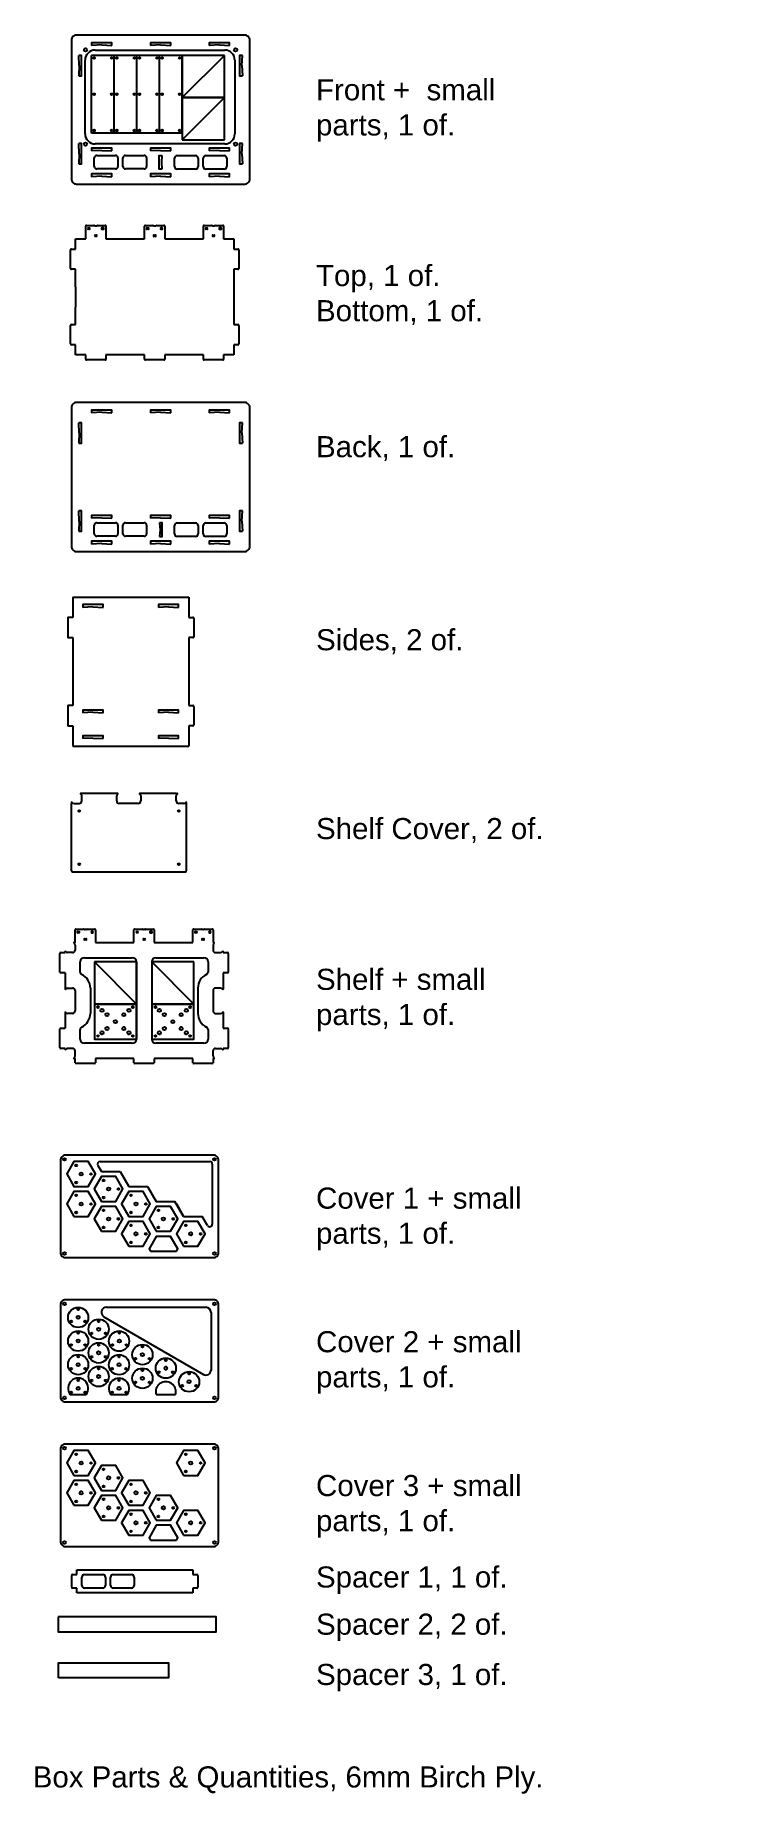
# Model space of a CAD drawing. Extents: x -1132 to 3702, y 2735 to 6904.
# Drawn here: x -1132 to 544, y 2735 to 6904 of the extents above; entities outside this region: 1.
import ezdxf

# ---------------------------------------------------------------- set-up
doc = ezdxf.new("R2010")
doc.units = 0
for name, color, linetype in [('BoxBack', 7, 'CONTINUOUS'), ('BoxBottom', 7, 'CONTINUOUS'), ('BoxFront', 7, 'CONTINUOUS'), ('BoxFrontCover', 7, 'CONTINUOUS'), ('BoxRight', 7, 'CONTINUOUS'), ('BoxShelf', 7, 'CONTINUOUS'), ('BoxShelfPlateL&R', 7, 'CONTINUOUS'), ('BoxSpacer', 7, 'CONTINUOUS'), ('BoxTop', 7, 'CONTINUOUS'), ('TEXT', 7, 'CONTINUOUS'), ('TITLE', 7, 'CONTINUOUS')]:
    doc.layers.add(name, color=color, linetype=linetype)
doc.styles.get("Standard").update_dxf_attribs({"font": 'ARIAL.TTF'})

msp = doc.modelspace()

# ---------------------------------------------------------------- linework, layer by layer
at = {"layer": 'BoxBack', "transparency": 33554687}
for p, q in [((-974, 6010.2), (-998, 6008.9)), ((-974, 6010.2), (-950, 6008.9)), ((-834.5, 6010.2), (-858.5, 6008.9)), ((-834.5, 6010.2), (-810.5, 6008.9)), ((-695, 6010.2), (-719, 6008.9)), ((-695, 6010.2), (-671, 6008.9)), ((-1027.2, 5961.2), (-1028.5, 5985.2)), ((-641.8, 5961.2), (-640.5, 5985.2)), ((-1027.2, 5961.2), (-1028.5, 5937.2)), ((-641.8, 5961.2), (-640.5, 5937.2)), ((-1027.2, 5752.2), (-1028.5, 5776.2)), ((-974, 5760.2), (-998, 5758.9)), ((-974, 5760.2), (-950, 5758.9)), ((-834.5, 5760.2), (-858.5, 5758.9)), ((-834.5, 5760.2), (-810.5, 5758.9)), ((-695, 5760.2), (-719, 5758.9)), ((-695, 5760.2), (-671, 5758.9)), ((-641.8, 5752.2), (-640.5, 5776.2)), ((-1027.2, 5752.2), (-1028.5, 5728.2)), ((-837.1, 5747.7), (-835.8, 5731.7)), ((-835.8, 5731.7), (-837.1, 5715.7)), ((-641.8, 5752.2), (-640.5, 5728.2)), ((-974, 5699), (-998, 5697.7)), ((-974, 5699), (-950, 5697.7)), ((-834.5, 5699), (-858.5, 5697.7)), ((-834.5, 5699), (-810.5, 5697.7)), ((-695, 5699), (-719, 5697.7)), ((-695, 5699), (-671, 5697.7))]:
    msp.add_line(p, q, dxfattribs=at)
at = {"layer": 'BoxBack'}
for p, q in [((-991.6, 5722.1), (-991.6, 5742.1)), ((-985.6, 5748.1), (-941.6, 5748.1)), ((-941.6, 5716.1), (-985.6, 5716.1)), ((-935.6, 5742.1), (-935.6, 5722.1)), ((-923.6, 5722.1), (-923.6, 5742.1)), ((-917.6, 5748.1), (-873.6, 5748.1)), ((-873.6, 5716.1), (-917.6, 5716.1)), ((-867.6, 5742.1), (-867.6, 5722.1)), ((-801.4, 5721.7), (-801.4, 5741.7)), ((-795.4, 5747.7), (-751.4, 5747.7)), ((-751.4, 5715.7), (-795.4, 5715.7)), ((-745.4, 5741.7), (-745.4, 5721.7)), ((-733.4, 5721.7), (-733.4, 5741.7)), ((-727.4, 5747.7), (-683.4, 5747.7)), ((-683.4, 5715.7), (-727.4, 5715.7)), ((-677.4, 5741.7), (-677.4, 5721.7))]:
    msp.add_line(p, q, dxfattribs=at)
msp.add_lwpolyline([(-1046, 6021.2), (-1046, 5692.2, 0.414214), (-1034, 5680.2), (-635, 5680.2, 0.414214), (-623, 5692.2), (-623, 6021.2, 0.414214), (-635, 6033.2), (-1034, 6033.2, 0.414214)], format="xyb", close=True, dxfattribs=at)
at = {"layer": 'BoxBack', "transparency": 33554687}
for points in [[(-950, 6008.9), (-950, 6015.4), (-998, 6015.4), (-998, 6008.9)], [(-810.5, 6008.9), (-810.5, 6015.4), (-858.5, 6015.4), (-858.5, 6008.9)], [(-671, 6008.9), (-671, 6015.4), (-719, 6015.4), (-719, 6008.9)], [(-1028.5, 5937.2), (-1022, 5937.2), (-1022, 5985.2), (-1028.5, 5985.2)], [(-640.5, 5985.3), (-647, 5985.2), (-647, 5937.2), (-640.5, 5937.2)], [(-1028.5, 5728.2), (-1022, 5728.2), (-1022, 5776.2), (-1028.5, 5776.2)], [(-950, 5758.9), (-950, 5765.4), (-998, 5765.4), (-998, 5758.9)], [(-810.5, 5758.9), (-810.5, 5765.4), (-858.5, 5765.4), (-858.5, 5758.9)], [(-671, 5758.9), (-671, 5765.4), (-719, 5765.4), (-719, 5758.9)], [(-640.5, 5776.2), (-647, 5776.2), (-647, 5728.2), (-640.5, 5728.2)], [(-837.1, 5715.7), (-830.6, 5715.7), (-830.6, 5747.7), (-837.1, 5747.7)], [(-950, 5697.7), (-950, 5704.2), (-998, 5704.2), (-998, 5697.7)], [(-810.5, 5697.7), (-810.5, 5704.2), (-858.5, 5704.2), (-858.5, 5697.7)], [(-671, 5697.7), (-671, 5704.2), (-719, 5704.2), (-719, 5697.7)]]:
    msp.add_lwpolyline(points, dxfattribs=at)
msp.add_circle((543.6, 3018.9), 0, dxfattribs=at)
at = {"layer": 'BoxBack'}
for centre, start, end in [((-985.6, 5742.1), 90, 180), ((-985.6, 5722.1), 180, 270), ((-941.6, 5742.1), 0, 90), ((-941.6, 5722.1), 270, 0), ((-917.6, 5742.1), 90, 180), ((-917.6, 5722.1), 180, 270), ((-873.6, 5742.1), 0, 90), ((-873.6, 5722.1), 270, 0), ((-795.4, 5741.7), 90, 180), ((-795.4, 5721.7), 180, 270), ((-751.4, 5741.7), 0, 90), ((-751.4, 5721.7), 270, 0), ((-727.4, 5741.7), 90, 180), ((-727.4, 5721.7), 180, 270), ((-683.4, 5741.7), 0, 90), ((-683.4, 5721.7), 270, 0)]:
    msp.add_arc(centre, 6, start, end, dxfattribs=at)
at = {"layer": 'BoxBottom'}
for p, q in [((-1036, 6421.1), (-1012, 6421.1)), ((-1036, 6397.1), (-1036, 6421.1)), ((-1012, 6421.1), (-1012, 6451.1)), ((-1010, 6453.1), (-992.4, 6453.1)), ((-1007.4, 6445.6), (-1007.4, 6445.6)), ((-1005.9, 6447.1), (-1002.9, 6447.1)), ((-1002.9, 6444.1), (-1005.9, 6444.1)), ((-1001.4, 6445.6), (-1001.4, 6445.6)), ((-991, 6428.6), (-991, 6428.6)), ((-986.5, 6451.6), (-989.5, 6451.6)), ((-989.5, 6430.1), (-986.5, 6430.1)), ((-986.5, 6427.1), (-989.5, 6427.1)), ((-985, 6428.6), (-985, 6428.6)), ((-983.7, 6453.1), (-966, 6453.1)), ((-974.7, 6445.6), (-974.7, 6445.6)), ((-970.2, 6447.1), (-973.2, 6447.1)), ((-973.2, 6444.1), (-970.2, 6444.1)), ((-968.7, 6445.6), (-968.7, 6445.6)), ((-964, 6451.1), (-964, 6421.1)), ((-964, 6421.1), (-872.5, 6421.1)), ((-872.5, 6421.1), (-872.5, 6451.1)), ((-870.5, 6453.1), (-852.9, 6453.1)), ((-867.9, 6445.6), (-867.9, 6445.6)), ((-866.4, 6447.1), (-863.4, 6447.1)), ((-863.4, 6444.1), (-866.4, 6444.1)), ((-861.9, 6445.6), (-861.9, 6445.6)), ((-851.5, 6428.6), (-851.5, 6428.6)), ((-847, 6451.6), (-850, 6451.6)), ((-850, 6430.1), (-847, 6430.1)), ((-847, 6427.1), (-850, 6427.1)), ((-845.5, 6428.6), (-845.5, 6428.6)), ((-844.2, 6453.1), (-826.5, 6453.1)), ((-835.2, 6445.6), (-835.2, 6445.6)), ((-830.7, 6447.1), (-833.7, 6447.1)), ((-833.7, 6444.1), (-830.7, 6444.1)), ((-829.2, 6445.6), (-829.2, 6445.6)), ((-824.5, 6451.1), (-824.5, 6421.1)), ((-824.5, 6421.1), (-733, 6421.1)), ((-733, 6421.1), (-733, 6451.1)), ((-731, 6453.1), (-713.4, 6453.1)), ((-728.4, 6445.6), (-728.4, 6445.6)), ((-726.9, 6447.1), (-723.9, 6447.1)), ((-723.9, 6444.1), (-726.9, 6444.1)), ((-722.4, 6445.6), (-722.4, 6445.6)), ((-712, 6428.6), (-712, 6428.6)), ((-707.5, 6451.6), (-710.5, 6451.6)), ((-710.5, 6430.1), (-707.5, 6430.1)), ((-707.5, 6427.1), (-710.5, 6427.1)), ((-706, 6428.6), (-706, 6428.6)), ((-704.7, 6453.1), (-687, 6453.1)), ((-695.7, 6445.6), (-695.7, 6445.6)), ((-691.2, 6447.1), (-694.2, 6447.1)), ((-694.2, 6444.1), (-691.2, 6444.1)), ((-689.7, 6445.6), (-689.7, 6445.6)), ((-685, 6451.1), (-685, 6421.1)), ((-685, 6421.1), (-661, 6421.1)), ((-661, 6421.1), (-661, 6397.1)), ((-1048, 6351.1), (-1048, 6395.1)), ((-1046, 6397.1), (-1036, 6397.1)), ((-661, 6397.1), (-651, 6397.1)), ((-649, 6395.1), (-649, 6351.1)), ((-1036, 6349.1), (-1046, 6349.1)), ((-1036, 6307.6), (-1036, 6349.1)), ((-651, 6349.1), (-661, 6349.1)), ((-661, 6349.1), (-661, 6307.6)), ((-1036, 6307.6), (-1036, 6259.6)), ((-661, 6307.6), (-661, 6259.6)), ((-1036, 6218.1), (-1036, 6259.6)), ((-661, 6259.6), (-661, 6218.1)), ((-1048, 6172.1), (-1048, 6216.1)), ((-1046, 6218.1), (-1036, 6218.1)), ((-661, 6218.1), (-651, 6218.1)), ((-649, 6216.1), (-649, 6172.1)), ((-1036, 6170.1), (-1046, 6170.1)), ((-1036, 6146.1), (-1036, 6170.1)), ((-1012, 6146.1), (-1036, 6146.1)), ((-1012, 6136.1), (-1012, 6146.1)), ((-966, 6134.1), (-1010, 6134.1)), ((-872.5, 6146.1), (-964, 6146.1)), ((-964, 6146.1), (-964, 6136.1)), ((-872.5, 6136.1), (-872.5, 6146.1)), ((-826.5, 6134.1), (-870.5, 6134.1)), ((-733, 6146.1), (-824.5, 6146.1)), ((-824.5, 6146.1), (-824.5, 6136.1)), ((-733, 6136.1), (-733, 6146.1)), ((-687, 6134.1), (-731, 6134.1)), ((-661, 6146.1), (-685, 6146.1)), ((-685, 6146.1), (-685, 6136.1)), ((-651, 6170.1), (-661, 6170.1)), ((-661, 6170.1), (-661, 6146.1))]:
    msp.add_line(p, q, dxfattribs=at)
for centre, radius, start, end in [((-1010, 6451.1), 2, 90, 180), ((-1005.9, 6445.6), 1.5, 90, 180), ((-1005.9, 6445.6), 1.5, 180, 270), ((-1002.9, 6445.6), 1.5, 0, 90), ((-1002.9, 6445.6), 1.5, 270, 0), ((-992.4, 6451.1), 2, 34.8499, 90), ((-989.5, 6428.6), 1.5, 90, 180), ((-989.5, 6428.6), 1.5, 180, 270), ((-989.5, 6453.1), 1.5, 214.8499, 270), ((-986.5, 6453.1), 1.5, 270, 325.1501), ((-986.5, 6428.6), 1.5, 0, 90), ((-986.5, 6428.6), 1.5, 270, 0), ((-983.7, 6451.1), 2, 90, 145.1501), ((-973.2, 6445.6), 1.5, 90, 180), ((-973.2, 6445.6), 1.5, 180, 270), ((-970.2, 6445.6), 1.5, 0, 90), ((-970.2, 6445.6), 1.5, 270, 0), ((-966, 6451.1), 2, 0, 90), ((-870.5, 6451.1), 2, 90, 180), ((-866.4, 6445.6), 1.5, 90, 180), ((-866.4, 6445.6), 1.5, 180, 270), ((-863.4, 6445.6), 1.5, 0, 90), ((-863.4, 6445.6), 1.5, 270, 0), ((-852.9, 6451.1), 2, 34.8499, 90), ((-850, 6428.6), 1.5, 90, 180), ((-850, 6428.6), 1.5, 180, 270), ((-850, 6453.1), 1.5, 214.8499, 270), ((-847, 6453.1), 1.5, 270, 325.1501), ((-847, 6428.6), 1.5, 0, 90), ((-847, 6428.6), 1.5, 270, 0), ((-844.2, 6451.1), 2, 90, 145.1501), ((-833.7, 6445.6), 1.5, 90, 180), ((-833.7, 6445.6), 1.5, 180, 270), ((-830.7, 6445.6), 1.5, 0, 90), ((-830.7, 6445.6), 1.5, 270, 0), ((-826.5, 6451.1), 2, 0, 90), ((-731, 6451.1), 2, 90, 180), ((-726.9, 6445.6), 1.5, 90, 180), ((-726.9, 6445.6), 1.5, 180, 270), ((-723.9, 6445.6), 1.5, 0, 90), ((-723.9, 6445.6), 1.5, 270, 0), ((-713.4, 6451.1), 2, 34.8499, 90), ((-710.5, 6428.6), 1.5, 90, 180), ((-710.5, 6428.6), 1.5, 180, 270), ((-710.5, 6453.1), 1.5, 214.8499, 270), ((-707.5, 6453.1), 1.5, 270, 325.1501), ((-707.5, 6428.6), 1.5, 0, 90), ((-707.5, 6428.6), 1.5, 270, 0), ((-704.7, 6451.1), 2, 90, 145.1501), ((-694.2, 6445.6), 1.5, 90, 180), ((-694.2, 6445.6), 1.5, 180, 270), ((-691.2, 6445.6), 1.5, 0, 90), ((-691.2, 6445.6), 1.5, 270, 0), ((-687, 6451.1), 2, 0, 90), ((-1046, 6395.1), 2, 90, 180), ((-651, 6395.1), 2, 0, 90), ((-1046, 6351.1), 2, 180, 270), ((-651, 6351.1), 2, 270, 0), ((-1046, 6216.1), 2, 90, 180), ((-651, 6216.1), 2, 0, 90), ((-1046, 6172.1), 2, 180, 270), ((-651, 6172.1), 2, 270, 0), ((-1010, 6136.1), 2, 180, 270), ((-966, 6136.1), 2, 270, 0), ((-870.5, 6136.1), 2, 180, 270), ((-826.5, 6136.1), 2, 270, 0), ((-731, 6136.1), 2, 180, 270), ((-687, 6136.1), 2, 270, 0)]:
    msp.add_arc(centre, radius, start, end, dxfattribs=at)
at = {"layer": 'BoxFront', "transparency": 33554687}
for p, q in [((-974, 6881.1), (-998, 6879.8)), ((-974, 6881.1), (-950, 6879.8)), ((-834.5, 6881.1), (-858.5, 6879.8)), ((-834.5, 6881.1), (-810.5, 6879.8)), ((-695, 6881.1), (-719, 6879.8)), ((-695, 6881.1), (-671, 6879.8)), ((-1027.2, 6832.1), (-1028.5, 6856.1)), ((-1013.4, 6670.3), (-1013.4, 6844.8)), ((-998, 6672.2), (-998, 6856.1)), ((-944.3, 6856.1), (-998, 6856.1)), ((-989.4, 6868.8), (-682.4, 6868.8)), ((-944.3, 6672.2), (-944.3, 6856.1)), ((-944.3, 6672.2), (-944.3, 6856.1)), ((-890.6, 6856.1), (-944.3, 6856.1)), ((-890.6, 6672.2), (-890.6, 6856.1)), ((-890.6, 6672.2), (-890.6, 6856.1)), ((-836.9, 6856.1), (-890.6, 6856.1)), ((-836.9, 6672.2), (-836.9, 6856.1)), ((-836.9, 6672.2), (-836.9, 6856.1)), ((-783.2, 6856.1), (-836.9, 6856.1)), ((-683.2, 6856.1), (-783.2, 6756.1)), ((-683.2, 6856.1), (-783.2, 6856.1)), ((-783.2, 6856.1), (-783.2, 6756.1)), ((-783.2, 6672.2), (-783.2, 6856.1)), ((-783.2, 6756.1), (-683.2, 6856.1)), ((-683.2, 6756.1), (-683.2, 6856.1)), ((-658.4, 6844.8), (-658.4, 6670.3)), ((-641.8, 6832.1), (-640.5, 6856.1)), ((-1027.2, 6832.1), (-1028.5, 6808.1)), ((-641.8, 6832.1), (-640.5, 6808.1)), ((-783.2, 6756.1), (-683.2, 6756.1)), ((-683.2, 6756.1), (-783.2, 6656.1)), ((-683.2, 6756.1), (-783.2, 6756.1)), ((-783.2, 6756.1), (-783.2, 6656.1)), ((-783.2, 6656.1), (-683.2, 6756.1)), ((-683.2, 6656.1), (-683.2, 6756.1)), ((-944.3, 6672.2), (-998, 6672.2)), ((-890.6, 6672.2), (-944.3, 6672.2)), ((-836.9, 6672.2), (-890.6, 6672.2)), ((-783.2, 6672.2), (-836.9, 6672.2)), ((-1027.2, 6623.1), (-1028.5, 6647.1)), ((-974, 6631.1), (-998, 6629.8)), ((-682.4, 6646.3), (-989.4, 6646.3)), ((-974, 6631.1), (-950, 6629.8)), ((-834.5, 6631.1), (-858.5, 6629.8)), ((-834.5, 6631.1), (-810.5, 6629.8)), ((-783.2, 6656.1), (-683.2, 6656.1)), ((-695, 6631.1), (-719, 6629.8)), ((-695, 6631.1), (-671, 6629.8)), ((-641.8, 6623.1), (-640.5, 6647.1)), ((-1027.2, 6623.1), (-1028.5, 6599.1)), ((-831.1, 6618.6), (-832.4, 6602.6)), ((-832.4, 6602.6), (-831.1, 6586.6)), ((-641.8, 6623.1), (-640.5, 6599.1)), ((-974, 6569.9), (-998, 6568.6)), ((-974, 6569.9), (-950, 6568.6)), ((-834.5, 6569.9), (-858.5, 6568.6)), ((-834.5, 6569.9), (-810.5, 6568.6)), ((-695, 6569.9), (-719, 6568.6)), ((-695, 6569.9), (-671, 6568.6))]:
    msp.add_line(p, q, dxfattribs=at)
at = {"layer": 'BoxFront'}
for p, q in [((-991.6, 6593), (-991.6, 6613)), ((-985.6, 6619), (-941.6, 6619)), ((-935.6, 6613), (-935.6, 6593)), ((-923.6, 6593), (-923.6, 6613)), ((-917.6, 6619), (-873.6, 6619)), ((-867.6, 6613), (-867.6, 6593)), ((-801.4, 6592.6), (-801.4, 6612.6)), ((-795.4, 6618.6), (-751.4, 6618.6)), ((-745.4, 6612.6), (-745.4, 6592.6)), ((-733.4, 6592.6), (-733.4, 6612.6)), ((-727.4, 6618.6), (-683.4, 6618.6)), ((-677.4, 6612.6), (-677.4, 6592.6)), ((-941.6, 6587), (-985.6, 6587)), ((-873.6, 6587), (-917.6, 6587)), ((-751.4, 6586.6), (-795.4, 6586.6)), ((-683.4, 6586.6), (-727.4, 6586.6))]:
    msp.add_line(p, q, dxfattribs=at)
msp.add_lwpolyline([(-1046, 6892.1), (-1046, 6563.1, 0.414214), (-1034, 6551.1), (-635, 6551.1, 0.414214), (-623, 6563.1), (-623, 6892.1, 0.414214), (-635, 6904.1), (-1034, 6904.1, 0.414214)], format="xyb", close=True, dxfattribs=at)
at = {"layer": 'BoxFront', "transparency": 33554687}
for points in [[(-950, 6879.8), (-950, 6886.3), (-998, 6886.3), (-998, 6879.8)], [(-810.5, 6879.8), (-810.5, 6886.3), (-858.5, 6886.3), (-858.5, 6879.8)], [(-671, 6879.8), (-671, 6886.3), (-719, 6886.3), (-719, 6879.8)], [(-1028.5, 6808.1), (-1022, 6808.1), (-1022, 6856.1), (-1028.5, 6856.1)], [(-640.5, 6856.1), (-647, 6856.1), (-647, 6808.1), (-640.5, 6808.1)], [(-1028.5, 6599.1), (-1022, 6599.1), (-1022, 6647.1), (-1028.5, 6647.1)], [(-950, 6629.8), (-950, 6636.3), (-998, 6636.3), (-998, 6629.8)], [(-810.5, 6629.8), (-810.5, 6636.3), (-858.5, 6636.3), (-858.5, 6629.8)], [(-671, 6629.8), (-671, 6636.3), (-719, 6636.3), (-719, 6629.8)], [(-640.5, 6647.1), (-647, 6647.1), (-647, 6599.1), (-640.5, 6599.1)], [(-831.1, 6586.6), (-837.6, 6586.6), (-837.6, 6618.6), (-831.1, 6618.6)], [(-950, 6568.6), (-950, 6575.1), (-998, 6575.1), (-998, 6568.6)], [(-810.5, 6568.6), (-810.5, 6575.1), (-858.5, 6575.1), (-858.5, 6568.6)], [(-671, 6568.6), (-671, 6575.1), (-719, 6575.1), (-719, 6568.6)]]:
    msp.add_lwpolyline(points, dxfattribs=at)
for centre, radius in [((-1012.4, 6869.2), 3.75), ((-992, 6850.1), 2), ((-950.3, 6850.1), 2), ((-938.3, 6850.1), 2), ((-896.6, 6850.1), 2), ((-884.6, 6850.1), 2), ((-842.9, 6850.1), 2), ((-830.9, 6850.1), 2), ((-789.2, 6850.1), 2), ((-656.7, 6869.2), 3.75), ((-992, 6764.2), 2), ((-950.3, 6764.2), 2), ((-938.3, 6764.2), 2), ((-896.6, 6764.2), 2), ((-884.6, 6764.2), 2), ((-842.9, 6764.2), 2), ((-830.9, 6764.2), 2), ((-789.2, 6764.2), 2), ((-992, 6678.2), 2), ((-950.3, 6678.2), 2), ((-938.3, 6678.2), 2), ((-896.6, 6678.2), 2), ((-884.6, 6678.2), 2), ((-842.9, 6678.2), 2), ((-830.9, 6678.2), 2), ((-789.2, 6678.2), 2), ((-1012.4, 6645.9), 3.75), ((-656.7, 6645.9), 3.75)]:
    msp.add_circle(centre, radius, dxfattribs=at)
for centre, start, end in [((-989.4, 6844.8), 90, 180), ((-682.4, 6844.8), 0, 90), ((-989.4, 6670.3), 180, 270), ((-682.4, 6670.3), 270, 0)]:
    msp.add_arc(centre, 24, start, end, dxfattribs=at)
at = {"layer": 'BoxFront'}
for centre, start, end in [((-985.6, 6613), 90, 180), ((-985.6, 6593), 180, 270), ((-941.6, 6613), 0, 90), ((-941.6, 6593), 270, 0), ((-917.6, 6613), 90, 180), ((-917.6, 6593), 180, 270), ((-873.6, 6613), 0, 90), ((-873.6, 6593), 270, 0), ((-795.4, 6612.6), 90, 180), ((-795.4, 6592.6), 180, 270), ((-751.4, 6612.6), 0, 90), ((-751.4, 6592.6), 270, 0), ((-727.4, 6612.6), 90, 180), ((-727.4, 6592.6), 180, 270), ((-683.4, 6612.6), 0, 90), ((-683.4, 6592.6), 270, 0)]:
    msp.add_arc(centre, 6, start, end, dxfattribs=at)
at = {"layer": 'BoxFrontCover', "transparency": 33554687}
for p, q in [((-983.2, 4224.8), (-974.9, 4210.3)), ((-978, 4233.8), (-927.3, 4233.8)), ((-927.3, 4233.8), (-717.9, 4233.8)), ((-858.5, 4233.8), (-797.3, 4233.8)), ((-728.5, 4233.8), (-717.6, 4233.8)), ((-711.9, 4227.8), (-711.9, 4210.3)), ((-1041.1, 4174.8), (-1007, 4174.8)), ((-974.9, 4210.3), (-930.4, 4210.3)), ((-930.4, 4210.3), (-909.9, 4174.8)), ((-909.9, 4174.8), (-865.4, 4174.8)), ((-865.4, 4174.8), (-844.9, 4139.3)), ((-711.9, 4210.3), (-711.9, 4198.3)), ((-711.9, 4198.3), (-711.9, 4139)), ((-844.9, 4139.3), (-810.9, 4139.3)), ((-844.9, 4139.3), (-800.4, 4139.3)), ((-780, 4103.8), (-800.4, 4139.3)), ((-797, 4133.3), (-780, 4103.8)), ((-780, 4103.8), (-797, 4133.3)), ((-711.9, 4139.3), (-711.9, 4127.3)), ((-780, 4103.8), (-735.5, 4103.8)), ((-723.1, 4082.4), (-735.5, 4103.8)), ((-711.9, 4127.3), (-711.9, 4085.4)), ((-962.8, 3888.3), (-726.9, 3888.3)), ((-968.8, 3865.9), (-732.9, 3729.2)), ((-714.9, 3876.3), (-714.9, 3739.6)), ((-1048.9, 3681.8), (-1010.7, 3681.8)), ((-952.1, 3681.8), (-913.7, 3681.8)), ((-845.3, 3681.8), (-799, 3681.8)), ((-1039.8, 3548.8), (-1056.9, 3519.3))]:
    msp.add_line(p, q, dxfattribs=at)
for points in [[(-1071.9, 4236.8), (-1071.9, 4018.3, 0.414214), (-1059.9, 4006.3), (-708.9, 4006.3, 0.414214), (-696.9, 4018.3), (-696.9, 4236.8, 0.414214), (-708.9, 4248.8), (-1059.9, 4248.8, 0.414214)], [(-1071.9, 3894.3), (-1071.9, 3675.8, 0.414214), (-1059.9, 3663.8), (-708.9, 3663.8, 0.414214), (-696.9, 3675.8), (-696.9, 3894.3, 0.414214), (-708.9, 3906.3), (-1059.9, 3906.3, 0.414214)], [(-1071.9, 3551.8), (-1071.9, 3333.3, 0.414214), (-1059.9, 3321.3), (-708.9, 3321.3, 0.414214), (-696.9, 3333.3), (-696.9, 3551.8, 0.414214), (-708.9, 3563.8), (-1059.9, 3563.8, 0.414214)]]:
    msp.add_lwpolyline(points, format="xyb", close=True, dxfattribs=at)
at = {"layer": 'BoxFrontCover'}
for points in [[(-1039.8, 4174.8), (-1005.8, 4174.8), (-988.8, 4204.3), (-1005.8, 4233.8), (-1039.8, 4233.8), (-1056.9, 4204.3)], [(-974.9, 4139.3), (-940.8, 4139.3), (-923.8, 4168.8), (-940.8, 4198.3), (-974.9, 4198.3), (-991.9, 4168.8)], [(-1039.8, 4103.8), (-1005.8, 4103.8), (-988.8, 4133.3), (-1005.8, 4162.8), (-1039.8, 4162.8), (-1056.9, 4133.3)], [(-909.9, 4103.8), (-875.9, 4103.8), (-858.8, 4133.3), (-875.9, 4162.8), (-909.9, 4162.8), (-926.9, 4133.3)], [(-974.9, 4068.4), (-940.8, 4068.4), (-923.8, 4097.8), (-940.8, 4127.3), (-974.9, 4127.3), (-991.9, 4097.8)], [(-909.9, 4032.9), (-875.9, 4032.9), (-858.8, 4062.4), (-875.9, 4091.8), (-909.9, 4091.8), (-926.9, 4062.4)], [(-844.9, 4068.4), (-810.9, 4068.4), (-793.9, 4097.8), (-810.9, 4127.3), (-844.9, 4127.3), (-861.9, 4097.8)], [(-780, 4032.9), (-745.9, 4032.9), (-728.9, 4062.4), (-745.9, 4091.8), (-780, 4091.8), (-797, 4062.4)], [(-1039.8, 3489.8), (-1005.8, 3489.8), (-988.8, 3519.3), (-1005.8, 3548.8), (-1039.8, 3548.8), (-1056.9, 3519.3)], [(-780, 3489.8), (-745.9, 3489.8), (-728.9, 3519.3), (-745.9, 3548.8), (-780, 3548.8), (-797, 3519.3)], [(-974.9, 3454.3), (-940.8, 3454.3), (-923.8, 3483.8), (-940.8, 3513.3), (-974.9, 3513.3), (-991.9, 3483.8)], [(-1039.8, 3418.8), (-1005.8, 3418.8), (-988.8, 3448.3), (-1005.8, 3477.8), (-1039.8, 3477.8), (-1056.9, 3448.3)], [(-909.9, 3418.8), (-875.9, 3418.8), (-858.8, 3448.3), (-875.9, 3477.8), (-909.9, 3477.8), (-926.9, 3448.3)], [(-974.9, 3383.4), (-940.8, 3383.4), (-923.8, 3412.8), (-940.8, 3442.3), (-974.9, 3442.3), (-991.9, 3412.8)], [(-844.9, 3383.4), (-810.9, 3383.4), (-793.9, 3412.8), (-810.9, 3442.3), (-844.9, 3442.3), (-861.9, 3412.8)], [(-909.9, 3347.9), (-875.9, 3347.9), (-858.8, 3377.4), (-875.9, 3406.8), (-909.9, 3406.8), (-926.9, 3377.4)], [(-780, 3347.9), (-745.9, 3347.9), (-728.9, 3377.4), (-745.9, 3406.8), (-780, 3406.8), (-797, 3377.4)]]:
    msp.add_lwpolyline(points, close=True, dxfattribs=at)
for points in [[(-797.1, 4021.3), (-793.9, 4026.9), (-810.9, 4056.4), (-844.9, 4056.4), (-861.9, 4026.9), (-858.7, 4021.3)], [(-797.1, 3336.3), (-793.9, 3341.9), (-810.9, 3371.4), (-844.9, 3371.4), (-861.9, 3341.9), (-858.7, 3336.3)]]:
    msp.add_lwpolyline(points, dxfattribs=at)
at = {"layer": 'BoxFrontCover', "transparency": 33554687}
for points in [[(-858.7, 4021.3), (-797.1, 4021.3)], [(-858.7, 3336.3), (-797.1, 3336.3)]]:
    msp.add_lwpolyline(points, dxfattribs=at)
for centre, radius in [((-1062.2, 4239.1), 3.1), ((-1034.6, 4224.6), 2), ((-706.5, 4239.1), 3.1), ((-1034.6, 4184), 2), ((-1022.8, 4204.3), 3.75), ((-999.3, 4204.3), 2), ((-969.6, 4189.1), 2), ((-957.8, 4168.8), 3.75), ((-934.4, 4168.8), 2), ((-1034.6, 4153.7), 2), ((-1022.8, 4133.3), 3.75), ((-999.3, 4133.3), 2), ((-969.6, 4148.5), 2), ((-904.6, 4153.7), 2), ((-892.9, 4133.3), 3.75), ((-869.4, 4133.3), 2), ((-1034.6, 4113), 2), ((-969.6, 4118.2), 2), ((-957.8, 4097.8), 3.75), ((-934.4, 4097.8), 2), ((-904.6, 4113), 2), ((-839.6, 4118.2), 2), ((-827.9, 4097.8), 3.75), ((-804.4, 4097.8), 2), ((-969.6, 4077.5), 2), ((-904.6, 4082.7), 2), ((-892.9, 4062.4), 3.75), ((-869.4, 4062.4), 2), ((-839.7, 4077.5), 2), ((-774.7, 4082.7), 2), ((-762.9, 4062.4), 3.75), ((-739.5, 4062.4), 2), ((-1062.2, 4015.9), 3.1), ((-904.6, 4042), 2), ((-774.7, 4042), 2), ((-706.5, 4015.9), 3.1), ((-1062.2, 3896.6), 3.1), ((-1029.8, 3864.3), 24), ((-1029.8, 3883.3), 2), ((-706.5, 3896.6), 3.1), ((-1046.3, 3854.8), 2), ((-1029.8, 3864.3), 3.75), ((-1013.3, 3854.8), 2), ((-981.3, 3836.2), 24), ((-981.3, 3836.2), 3.75), ((-981.3, 3855.2), 2), ((-1029.8, 3808.3), 24), ((-1046.3, 3798.8), 2), ((-1029.8, 3808.3), 3.75), ((-1029.8, 3827.3), 2), ((-1013.3, 3798.8), 2), ((-981.3, 3780.2), 24), ((-997.8, 3826.7), 2), ((-981.3, 3799.2), 2), ((-964.9, 3826.7), 2), ((-932.9, 3808.1), 24), ((-948.5, 3798.8), 2), ((-932.1, 3808.3), 3.75), ((-932.1, 3827.3), 2), ((-915.6, 3798.8), 2), ((-877.5, 3776), 24), ((-877.5, 3795), 2), ((-1029.8, 3752.3), 24), ((-1029.8, 3752.3), 3.75), ((-1029.8, 3771.3), 2), ((-997.8, 3770.7), 2), ((-981.3, 3780.2), 3.75), ((-964.9, 3770.7), 2), ((-932.9, 3752.1), 24), ((-932.9, 3752.1), 3.75), ((-932.9, 3771.1), 2), ((-894, 3766.5), 2), ((-877.5, 3776), 3.75), ((-861.1, 3766.5), 2), ((-822.1, 3743.9), 24), ((-822.1, 3762.9), 2), ((-1046.3, 3742.8), 2), ((-1029.8, 3715.3), 2), ((-1013.3, 3742.8), 2), ((-981.3, 3724.2), 24), ((-997.8, 3714.7), 2), ((-981.3, 3724.2), 3.75), ((-981.3, 3743.2), 2), ((-964.9, 3714.7), 2), ((-949.4, 3742.6), 2), ((-932.9, 3715.1), 2), ((-916.4, 3742.6), 2), ((-877.5, 3720), 24), ((-894, 3710.5), 2), ((-877.5, 3720), 3.75), ((-877.5, 3739), 2), ((-861.1, 3710.5), 2), ((-838.6, 3734.4), 2), ((-822.1, 3743.9), 3.75), ((-805.7, 3734.4), 2), ((-766.8, 3711.8), 24), ((-766.8, 3711.8), 3.75), ((-766.8, 3730.8), 2), ((-1062.2, 3673.4), 3.1), ((-1046.3, 3686.8), 2), ((-1029.8, 3696.3), 3.75), ((-1013.3, 3686.8), 2), ((-949.4, 3686.6), 2), ((-932.9, 3696.1), 3.75), ((-916.4, 3686.6), 2), ((-783.2, 3702.3), 2), ((-750.3, 3702.3), 2), ((-706.5, 3673.4), 3.1), ((-1062.2, 3554.1), 3.1), ((-706.5, 3554.1), 3.1), ((-1034.6, 3539.6), 2), ((-1022.8, 3519.3), 3.75), ((-999.3, 3519.3), 2), ((-969.6, 3504.1), 2), ((-774.7, 3539.6), 2), ((-762.9, 3519.3), 3.75), ((-739.5, 3519.3), 2), ((-1034.6, 3499), 2), ((-1034.6, 3468.7), 2), ((-969.6, 3463.5), 2), ((-957.8, 3483.8), 3.75), ((-934.4, 3483.8), 2), ((-904.6, 3468.7), 2), ((-774.7, 3499), 2), ((-1034.6, 3428), 2), ((-1022.8, 3448.3), 3.75), ((-999.3, 3448.3), 2), ((-969.6, 3433.2), 2), ((-904.6, 3428), 2), ((-892.9, 3448.3), 3.75), ((-869.4, 3448.3), 2), ((-839.6, 3433.2), 2), ((-969.6, 3392.5), 2), ((-957.8, 3412.8), 3.75), ((-934.4, 3412.8), 2), ((-904.6, 3397.7), 2), ((-892.9, 3377.4), 3.75), ((-869.4, 3377.4), 2), ((-839.7, 3392.5), 2), ((-827.9, 3412.8), 3.75), ((-804.4, 3412.8), 2), ((-774.7, 3397.7), 2), ((-762.9, 3377.4), 3.75), ((-739.5, 3377.4), 2), ((-904.6, 3357), 2), ((-774.7, 3357), 2), ((-1062.2, 3330.9), 3.1), ((-706.5, 3330.9), 3.1)]:
    msp.add_circle(centre, radius, dxfattribs=at)
for centre, radius, start, end in [((-978, 4227.8), 6, 90, 210), ((-717.9, 4227.8), 6, 0, 90), ((-717.9, 4085.4), 6, 210, 0), ((-962.8, 3876.3), 12, 90, 239.9161), ((-726.9, 3876.3), 12, 0, 90), ((-1029.8, 3696.3), 24, 322.8302, 217.1698), ((-932.9, 3696.1), 24, 323.2916, 216.7084), ((-822.1, 3687.9), 24, 345.1047, 194.8953), ((-726.9, 3739.6), 12, 239.9161, 0)]:
    msp.add_arc(centre, radius, start, end, dxfattribs=at)
at = {"layer": 'BoxRight'}
for p, q in [((-1042.7, 5571.9), (-767.7, 5571.9)), ((-1042.7, 5571.9), (-1042.7, 5523.9)), ((-767.7, 5571.9), (-767.7, 5523.9)), ((-1054.7, 5521.9), (-1054.7, 5477.9)), ((-1042.7, 5523.9), (-1052.7, 5523.9)), ((-767.7, 5523.9), (-757.7, 5523.9)), ((-755.7, 5521.9), (-755.7, 5477.9)), ((-1052.7, 5475.9), (-1042.7, 5475.9)), ((-1042.7, 5475.9), (-1042.7, 5314.9)), ((-757.7, 5475.9), (-767.7, 5475.9)), ((-767.7, 5475.9), (-767.7, 5314.9)), ((-1054.7, 5312.9), (-1054.7, 5268.9)), ((-1042.7, 5314.9), (-1052.7, 5314.9)), ((-767.7, 5314.9), (-757.7, 5314.9)), ((-755.7, 5312.9), (-755.7, 5268.9)), ((-1052.7, 5266.9), (-1042.7, 5266.9)), ((-1042.7, 5266.9), (-1042.7, 5218.9)), ((-757.7, 5266.9), (-767.7, 5266.9)), ((-767.7, 5266.9), (-767.7, 5218.9)), ((-1042.7, 5218.9), (-767.7, 5218.9)), ((-982.1, 5242.9), (-984.7, 5242.9))]:
    msp.add_line(p, q, dxfattribs=at)
at = {"layer": 'BoxRight', "transparency": 33554687}
for p, q in [((-994.7, 5548.9), (-1018.7, 5547.6)), ((-994.7, 5548.9), (-970.7, 5547.6)), ((-815.7, 5548.9), (-839.7, 5547.6)), ((-815.7, 5548.9), (-791.7, 5547.6)), ((-994.7, 5298.9), (-1018.7, 5297.6)), ((-994.7, 5298.9), (-970.7, 5297.6)), ((-815.7, 5298.9), (-839.7, 5297.6)), ((-815.7, 5298.9), (-791.7, 5297.6)), ((-994.7, 5237.7), (-1018.7, 5236.4)), ((-994.7, 5237.7), (-970.7, 5236.4)), ((-815.7, 5237.7), (-839.7, 5236.4)), ((-815.7, 5237.7), (-791.7, 5236.4))]:
    msp.add_line(p, q, dxfattribs=at)
for points in [[(-970.7, 5547.6), (-970.7, 5554.1), (-1018.7, 5554.1), (-1018.7, 5547.6)], [(-791.7, 5547.6), (-791.7, 5554.1), (-839.7, 5554.1), (-839.7, 5547.6)], [(-970.7, 5297.6), (-970.7, 5304.1), (-1018.7, 5304.1), (-1018.7, 5297.6)], [(-791.7, 5297.6), (-791.7, 5304.1), (-839.7, 5304.1), (-839.7, 5297.6)], [(-970.7, 5236.4), (-970.7, 5242.9), (-1018.7, 5242.9), (-1018.7, 5236.4)], [(-791.7, 5236.4), (-791.7, 5242.9), (-839.7, 5242.9), (-839.7, 5236.4)]]:
    msp.add_lwpolyline(points, dxfattribs=at)
at = {"layer": 'BoxRight'}
for centre, start, end in [((-1052.7, 5521.9), 90, 180), ((-757.7, 5521.9), 0, 90), ((-1052.7, 5477.9), 180, 270), ((-757.7, 5477.9), 270, 0), ((-1052.7, 5312.9), 90, 180), ((-757.7, 5312.9), 0, 90), ((-1052.7, 5268.9), 180, 270), ((-757.7, 5268.9), 270, 0)]:
    msp.add_arc(centre, 2, start, end, dxfattribs=at)
at = {"layer": 'BoxShelf'}
for p, q in [((-1039.5, 4753.1), (-1037, 4753.1)), ((-1037, 4753.1), (-1037, 4783.1)), ((-1035, 4785.1), (-1017.4, 4785.1)), ((-1032.3, 4777.6), (-1032.3, 4777.6)), ((-1030.8, 4779.1), (-1027.8, 4779.1)), ((-1027.8, 4776.1), (-1030.8, 4776.1)), ((-1026.3, 4777.6), (-1026.3, 4777.6)), ((-1016, 4760.6), (-1016, 4760.6)), ((-1011.5, 4783.6), (-1014.5, 4783.6)), ((-1014.5, 4762.1), (-1011.5, 4762.1)), ((-1011.5, 4759.1), (-1014.5, 4759.1)), ((-1010, 4760.6), (-1010, 4760.6)), ((-1008.6, 4785.1), (-991, 4785.1)), ((-999.6, 4777.6), (-999.6, 4777.6)), ((-995.1, 4779.1), (-998.1, 4779.1)), ((-998.1, 4776.1), (-995.1, 4776.1)), ((-993.6, 4777.6), (-993.6, 4777.6)), ((-989, 4783.1), (-989, 4753.1)), ((-989, 4753.1), (-897.5, 4753.1)), ((-897.5, 4753.1), (-897.5, 4783.1)), ((-895.5, 4785.1), (-877.9, 4785.1)), ((-892.8, 4777.6), (-892.8, 4777.6)), ((-891.3, 4779.1), (-888.3, 4779.1)), ((-888.3, 4776.1), (-891.3, 4776.1)), ((-886.8, 4777.6), (-886.8, 4777.6)), ((-876.5, 4760.6), (-876.5, 4760.6)), ((-872, 4783.6), (-875, 4783.6)), ((-875, 4762.1), (-872, 4762.1)), ((-872, 4759.1), (-875, 4759.1)), ((-870.5, 4760.6), (-870.5, 4760.6)), ((-869.1, 4785.1), (-851.5, 4785.1)), ((-860.1, 4777.6), (-860.1, 4777.6)), ((-855.6, 4779.1), (-858.6, 4779.1)), ((-858.6, 4776.1), (-855.6, 4776.1)), ((-854.1, 4777.6), (-854.1, 4777.6)), ((-849.5, 4783.1), (-849.5, 4753.1)), ((-849.5, 4753.1), (-758, 4753.1)), ((-758, 4753.1), (-758, 4783.1)), ((-756, 4785.1), (-738.4, 4785.1)), ((-753.3, 4777.6), (-753.3, 4777.6)), ((-751.8, 4779.1), (-748.8, 4779.1)), ((-748.8, 4776.1), (-751.8, 4776.1)), ((-747.3, 4777.6), (-747.3, 4777.6)), ((-737, 4760.6), (-737, 4760.6)), ((-732.5, 4783.6), (-735.5, 4783.6)), ((-735.5, 4762.1), (-732.5, 4762.1)), ((-732.5, 4759.1), (-735.5, 4759.1)), ((-731, 4760.6), (-731, 4760.6)), ((-729.6, 4785.1), (-712, 4785.1)), ((-720.6, 4777.6), (-720.6, 4777.6)), ((-716.1, 4779.1), (-719.1, 4779.1)), ((-719.1, 4776.1), (-716.1, 4776.1)), ((-714.6, 4777.6), (-714.6, 4777.6)), ((-710, 4783.1), (-710, 4753.1)), ((-707.5, 4753.1), (-710, 4753.1)), ((-1073, 4683.1), (-1073, 4727.1)), ((-1071, 4729.1), (-1061, 4729.1)), ((-1061, 4729.1), (-1061, 4731.6)), ((-1015, 4717.1), (-901.5, 4717.1)), ((-845.5, 4717.1), (-732, 4717.1)), ((-686, 4729.1), (-686, 4731.6)), ((-686, 4729.1), (-676, 4729.1)), ((-674, 4727.1), (-674, 4683.1)), ((-1061, 4681.1), (-1071, 4681.1)), ((-1025, 4683.1), (-1025, 4707.1)), ((-891.5, 4707.1), (-891.5, 4524.1)), ((-855.5, 4707.1), (-855.5, 4524.1)), ((-722, 4707.1), (-722, 4683.1)), ((-676, 4681.1), (-686, 4681.1)), ((-686, 4681.1), (-686, 4642.6)), ((-1073, 4504.1), (-1073, 4548.1)), ((-1071, 4550.1), (-1061, 4550.1)), ((-1025, 4524.1), (-1025, 4547.2)), ((-722, 4547.2), (-722, 4524.1)), ((-686, 4550.1), (-676, 4550.1)), ((-674, 4548.1), (-674, 4504.1)), ((-901.5, 4514.1), (-1015, 4514.1)), ((-732, 4514.1), (-845.5, 4514.1)), ((-1061, 4502.1), (-1071, 4502.1)), ((-1061, 4502.1), (-1061, 4499.6)), ((-1039.5, 4478.1), (-1037, 4478.1)), ((-1037, 4468.1), (-1037, 4478.1)), ((-991, 4466.1), (-1035, 4466.1)), ((-897.5, 4478.1), (-989, 4478.1)), ((-989, 4478.1), (-989, 4468.1)), ((-897.5, 4468.1), (-897.5, 4478.1)), ((-851.5, 4466.1), (-895.5, 4466.1)), ((-758, 4478.1), (-849.5, 4478.1)), ((-849.5, 4478.1), (-849.5, 4468.1)), ((-758, 4468.1), (-758, 4478.1)), ((-712, 4466.1), (-756, 4466.1)), ((-710, 4478.1), (-710, 4468.1)), ((-707.5, 4478.1), (-710, 4478.1)), ((-676, 4502.1), (-686, 4502.1)), ((-686, 4502.1), (-686, 4499.6))]:
    msp.add_line(p, q, dxfattribs=at)
at = {"layer": 'BoxShelf', "transparency": 33554687}
for p, q in [((-1043, 4729.1), (-1055, 4729.1)), ((-1037, 4747.1), (-1037, 4735.1)), ((-710, 4747.1), (-710, 4735.1)), ((-704, 4729.1), (-692, 4729.1)), ((-1061, 4681.1), (-1061, 4642.6)), ((-891.5, 4607.1), (-991.5, 4707.1)), ((-991.5, 4707.1), (-891.5, 4607.1)), ((-991.5, 4707.1), (-991.5, 4607.1)), ((-891.5, 4707.1), (-991.5, 4707.1)), ((-891.5, 4607.1), (-891.5, 4707.1)), ((-755.5, 4607.1), (-855.5, 4707.1)), ((-755.5, 4707.1), (-855.5, 4707.1)), ((-855.5, 4707.1), (-755.5, 4607.1)), ((-855.5, 4707.1), (-855.5, 4607.1)), ((-755.5, 4607.1), (-755.5, 4707.1)), ((-686, 4681.1), (-686, 4642.6)), ((-1055, 4645.1), (-1043, 4645.1)), ((-1037, 4639.1), (-1037, 4591.1)), ((-1001, 4645.1), (-1001, 4585.1)), ((-746, 4645.1), (-746, 4585.1)), ((-710, 4639.1), (-710, 4591.1)), ((-692, 4645.1), (-704, 4645.1)), ((-1061, 4587.6), (-1061, 4550.1)), ((-991.5, 4607.1), (-891.5, 4607.1)), ((-991.5, 4607.1), (-891.5, 4607.1)), ((-855.5, 4607.1), (-755.5, 4607.1)), ((-686, 4587.6), (-686, 4550.1)), ((-1043, 4585.1), (-1055, 4585.1)), ((-704, 4585.1), (-692, 4585.1)), ((-1043, 4502.1), (-1055, 4502.1)), ((-1037, 4484.1), (-1037, 4496.1)), ((-710, 4484.1), (-710, 4496.1)), ((-704, 4502.1), (-692, 4502.1))]:
    msp.add_line(p, q, dxfattribs=at)
for points in [[(-891.5, 4607.1), (-991.5, 4607.1), (-991.5, 4524.1), (-891.5, 4524.1)], [(-755.5, 4607.1), (-855.5, 4607.1), (-855.5, 4524.1), (-755.5, 4524.1)]]:
    msp.add_lwpolyline(points, close=True, dxfattribs=at)
at = {"layer": 'BoxShelf'}
msp.add_circle((-120.1, 5737.8), 0, dxfattribs=at)
at = {"layer": 'BoxShelf', "transparency": 33554687}
for centre, radius in [((-866, 4730.1), 0), ((-982.7, 4599.8), 2), ((-973.4, 4592.1), 3.75), ((-909.6, 4592.1), 3.75), ((-900.3, 4599.8), 2), ((-846.7, 4599.8), 2), ((-837.4, 4592.1), 3.75), ((-773.6, 4592.1), 3.75), ((-764.3, 4599.8), 2), ((-961.4, 4582.1), 3.75), ((-961.4, 4549.1), 3.75), ((-941.5, 4565.6), 3.75), ((-921.6, 4582.1), 3.75), ((-921.6, 4549.1), 3.75), ((-825.4, 4582.1), 3.75), ((-825.4, 4549.1), 3.75), ((-805.5, 4565.6), 3.75), ((-785.6, 4582.1), 3.75), ((-785.6, 4549.1), 3.75), ((-982.7, 4531.4), 2), ((-973.4, 4539.1), 3.75), ((-909.6, 4539.1), 3.75), ((-900.3, 4531.4), 2), ((-846.7, 4531.4), 2), ((-837.4, 4539.1), 3.75), ((-773.6, 4539.1), 3.75), ((-764.3, 4531.4), 2)]:
    msp.add_circle(centre, radius, dxfattribs=at)
for centre, radius, start, end in [((-1039.5, 4752.6), 0.5, 90, 237.7958), ((-707.5, 4752.6), 0.5, 302.2042, 90), ((-1060.5, 4731.6), 0.5, 32.222, 179.9757), ((-1055, 4735.1), 6, 212.222, 270), ((-1043, 4735.1), 6, 270, 0), ((-1043, 4747.1), 6, 0, 57.7958), ((-704, 4747.1), 6, 122.2042, 180), ((-704, 4735.1), 6, 180, 270), ((-692, 4735.1), 6, 270, 327.778), ((-686.5, 4731.6), 0.5, 0.0243, 147.778), ((-1019, 4683.1), 6, 180, 244.6231), ((-1037, 4645.1), 36, 0, 64.6231), ((-710, 4645.1), 36, 115.3769, 180), ((-728, 4683.1), 6, 295.3769, 0), ((-1060.5, 4642.6), 0.5, 180, 327.7958), ((-1055, 4639.1), 6, 90, 147.7958), ((-1043, 4639.1), 6, 0, 90), ((-704, 4639.1), 6, 90, 180), ((-692, 4639.1), 6, 32.2042, 90), ((-686.5, 4642.6), 0.5, 212.2042, 0), ((-1060.5, 4587.6), 0.5, 32.2042, 180), ((-1055, 4591.1), 6, 212.2042, 270), ((-1043, 4591.1), 6, 270, 0), ((-704, 4591.1), 6, 180, 270), ((-692, 4591.1), 6, 270, 327.7958), ((-686.5, 4587.6), 0.5, 0, 147.7958), ((-1019, 4547.2), 6, 115.3769, 180), ((-1019, 4547.2), 6, 115.3769, 180), ((-1037, 4585.1), 36, 295.3769, 0), ((-710, 4585.1), 36, 180, 244.6231), ((-728, 4547.2), 6, 0, 64.6231), ((-1060.5, 4499.6), 0.5, 180.0243, 327.778), ((-1055, 4496.1), 6, 90, 147.778), ((-1043, 4496.1), 6, 0, 90), ((-1039.5, 4478.6), 0.5, 122.2042, 270), ((-1043, 4484.1), 6, 302.2042, 0), ((-704, 4496.1), 6, 90, 180), ((-704, 4484.1), 6, 180, 237.7958), ((-707.5, 4478.6), 0.5, 270, 57.7958), ((-692, 4496.1), 6, 32.222, 90), ((-686.5, 4499.6), 0.5, 212.222, 359.9757)]:
    msp.add_arc(centre, radius, start, end, dxfattribs=at)
at = {"layer": 'BoxShelf'}
for centre, radius, start, end in [((-1035, 4783.1), 2, 90, 180), ((-1030.8, 4777.6), 1.5, 90, 180), ((-1030.8, 4777.6), 1.5, 180, 270), ((-1027.8, 4777.6), 1.5, 0, 90), ((-1027.8, 4777.6), 1.5, 270, 0), ((-1017.4, 4783.1), 2, 34.8499, 90), ((-1014.5, 4760.6), 1.5, 90, 180), ((-1014.5, 4760.6), 1.5, 180, 270), ((-1014.5, 4785.1), 1.5, 214.8499, 270), ((-1011.5, 4785.1), 1.5, 270, 325.1501), ((-1011.5, 4760.6), 1.5, 0, 90), ((-1011.5, 4760.6), 1.5, 270, 0), ((-1008.6, 4783.1), 2, 90, 145.1501), ((-998.1, 4777.6), 1.5, 90, 180), ((-998.1, 4777.6), 1.5, 180, 270), ((-995.1, 4777.6), 1.5, 0, 90), ((-995.1, 4777.6), 1.5, 270, 0), ((-991, 4783.1), 2, 0, 90), ((-895.5, 4783.1), 2, 90, 180), ((-891.3, 4777.6), 1.5, 90, 180), ((-891.3, 4777.6), 1.5, 180, 270), ((-888.3, 4777.6), 1.5, 0, 90), ((-888.3, 4777.6), 1.5, 270, 0), ((-877.9, 4783.1), 2, 34.8499, 90), ((-875, 4760.6), 1.5, 90, 180), ((-875, 4760.6), 1.5, 180, 270), ((-875, 4785.1), 1.5, 214.8499, 270), ((-872, 4785.1), 1.5, 270, 325.1501), ((-872, 4760.6), 1.5, 0, 90), ((-872, 4760.6), 1.5, 270, 0), ((-869.1, 4783.1), 2, 90, 145.1501), ((-858.6, 4777.6), 1.5, 90, 180), ((-858.6, 4777.6), 1.5, 180, 270), ((-855.6, 4777.6), 1.5, 0, 90), ((-855.6, 4777.6), 1.5, 270, 0), ((-851.5, 4783.1), 2, 0, 90), ((-756, 4783.1), 2, 90, 180), ((-751.8, 4777.6), 1.5, 90, 180), ((-751.8, 4777.6), 1.5, 180, 270), ((-748.8, 4777.6), 1.5, 0, 90), ((-748.8, 4777.6), 1.5, 270, 0), ((-738.4, 4783.1), 2, 34.8499, 90), ((-735.5, 4760.6), 1.5, 90, 180), ((-735.5, 4760.6), 1.5, 180, 270), ((-735.5, 4785.1), 1.5, 214.8499, 270), ((-732.5, 4785.1), 1.5, 270, 325.1501), ((-732.5, 4760.6), 1.5, 0, 90), ((-732.5, 4760.6), 1.5, 270, 0), ((-729.6, 4783.1), 2, 90, 145.1501), ((-719.1, 4777.6), 1.5, 90, 180), ((-719.1, 4777.6), 1.5, 180, 270), ((-716.1, 4777.6), 1.5, 0, 90), ((-716.1, 4777.6), 1.5, 270, 0), ((-712, 4783.1), 2, 0, 90), ((-1071, 4727.1), 2, 90, 180), ((-1015, 4707.1), 10, 90, 180), ((-901.5, 4707.1), 10, 0, 90), ((-845.5, 4707.1), 10, 90, 180), ((-732, 4707.1), 10, 0, 90), ((-676, 4727.1), 2, 0, 90), ((-1071, 4683.1), 2, 180, 270), ((-676, 4683.1), 2, 270, 0), ((-1071, 4548.1), 2, 90, 180), ((-676, 4548.1), 2, 0, 90), ((-1071, 4504.1), 2, 180, 270), ((-1015, 4524.1), 10, 180, 270), ((-901.5, 4524.1), 10, 270, 0), ((-845.5, 4524.1), 10, 180, 270), ((-732, 4524.1), 10, 270, 0), ((-676, 4504.1), 2, 270, 0), ((-1035, 4468.1), 2, 180, 270), ((-991, 4468.1), 2, 270, 0), ((-895.5, 4468.1), 2, 180, 270), ((-851.5, 4468.1), 2, 270, 0), ((-756, 4468.1), 2, 180, 270), ((-712, 4468.1), 2, 270, 0)]:
    msp.add_arc(centre, radius, start, end, dxfattribs=at)
at = {"layer": 'BoxShelfPlateL&R'}
for p, q in [((-1021.4, 5106.7), (-1024, 5106.7)), ((-797.4, 5106.7), (-794.9, 5106.7)), ((-1045.4, 5085.2), (-1045.4, 5082.7)), ((-1045.4, 4922.7), (-1045.4, 5082.7)), ((-773.4, 5085.2), (-773.4, 5082.7)), ((-773.4, 5082.7), (-773.4, 4922.7))]:
    msp.add_line(p, q, dxfattribs=at)
at = {"layer": 'BoxShelfPlateL&R', "transparency": 33554687}
for p, q in [((-973.4, 5106.7), (-1021.4, 5106.7)), ((-1021.4, 5088.7), (-1021.4, 5100.7)), ((-935.9, 5106.7), (-973.4, 5106.7)), ((-938.4, 5088.7), (-938.4, 5100.7)), ((-845.4, 5106.7), (-884, 5106.7)), ((-881.4, 5100.7), (-881.4, 5088.7)), ((-797.4, 5106.7), (-845.4, 5106.7)), ((-797.4, 5088.7), (-797.4, 5100.7)), ((-1039.4, 5082.7), (-1027.4, 5082.7)), ((-887.4, 5082.7), (-932.4, 5082.7)), ((-779.4, 5082.7), (-791.4, 5082.7)), ((-1043.4, 4920.7), (-775.4, 4920.7))]:
    msp.add_line(p, q, dxfattribs=at)
for centre in [(-1027.4, 5064.7), (-791.4, 5064.7), (-1027.4, 4938.7), (-791.4, 4938.7)]:
    msp.add_circle(centre, 2, dxfattribs=at)
for centre, radius, start, end in [((-1027.4, 5088.7), 6, 270, 0), ((-1024, 5106.2), 0.5, 90.0243, 237.778), ((-1027.4, 5100.7), 6, 0, 57.778), ((-932.4, 5100.7), 6, 122.2042, 180), ((-932.4, 5088.7), 6, 180, 270), ((-935.9, 5106.2), 0.5, 302.2042, 90), ((-887.4, 5088.7), 6, 270, 0), ((-884, 5106.2), 0.5, 90, 237.7958), ((-887.4, 5100.7), 6, 0, 57.7958), ((-791.4, 5100.7), 6, 122.222, 180), ((-791.4, 5088.7), 6, 180, 270), ((-794.9, 5106.2), 0.5, 302.222, 89.9757), ((-1044.9, 5085.2), 0.5, 32.2042, 180), ((-1039.4, 5088.7), 6, 212.2042, 270), ((-779.4, 5088.7), 6, 270, 327.7958), ((-773.9, 5085.2), 0.5, 0, 147.7958), ((-1043.4, 4922.7), 2, 180, 270), ((-775.4, 4922.7), 2, 270, 0)]:
    msp.add_arc(centre, radius, start, end, dxfattribs=at)
at = {"layer": 'BoxSpacer'}
for p, q in [((-1045.2, 3224.7), (-1045.2, 3252.7)), ((-1043.2, 3254.7), (-1033.2, 3254.7)), ((-1033.2, 3254.7), (-1033.2, 3265.7)), ((-1033.2, 3265.7), (-758.2, 3265.7)), ((-1015.2, 3254.7), (-971.2, 3254.7)), ((-947.2, 3254.7), (-903.2, 3254.7)), ((-758.2, 3265.7), (-758.2, 3254.7)), ((-758.2, 3254.7), (-748.2, 3254.7)), ((-746.2, 3252.7), (-746.2, 3224.7)), ((-1033.2, 3222.7), (-1043.2, 3222.7)), ((-1033.2, 3211.7), (-1033.2, 3222.7)), ((-758.2, 3211.7), (-1033.2, 3211.7)), ((-1021.2, 3228.7), (-1021.2, 3248.7)), ((-971.2, 3222.7), (-1015.2, 3222.7)), ((-965.2, 3248.7), (-965.2, 3228.7)), ((-953.2, 3228.7), (-953.2, 3248.7)), ((-897.2, 3248.7), (-897.2, 3228.7)), ((-748.2, 3222.7), (-758.2, 3222.7)), ((-758.2, 3222.7), (-758.2, 3211.7))]:
    msp.add_line(p, q, dxfattribs=at)
at = {"layer": 'BoxSpacer', "transparency": 33554687}
msp.add_line((-903.2, 3222.7), (-947.2, 3222.7), dxfattribs=at)
for points in [[(-1077.4, 3154.8), (-1077.4, 3118.8), (-702.4, 3118.8), (-702.4, 3154.8)], [(-1076.7, 3009.7), (-1076.7, 3045.7), (-815.7, 3045.7), (-815.7, 3009.7)]]:
    msp.add_lwpolyline(points, close=True, dxfattribs=at)
for centre in [(-426.6, 5728.4), (3702.4, 5438.6)]:
    msp.add_circle(centre, 0, dxfattribs=at)
at = {"layer": 'BoxSpacer'}
for centre, radius, start, end in [((-1043.2, 3252.7), 2, 90, 180), ((-1015.2, 3248.7), 6, 90, 180), ((-971.2, 3248.7), 6, 0, 90), ((-947.2, 3248.7), 6, 90, 180), ((-903.2, 3248.7), 6, 0, 90), ((-748.2, 3252.7), 2, 0, 90), ((-1043.2, 3224.7), 2, 180, 270), ((-1015.2, 3228.7), 6, 180, 270), ((-971.2, 3228.7), 6, 270, 0), ((-947.2, 3228.7), 6, 180, 270), ((-903.2, 3228.7), 6, 270, 0), ((-748.2, 3224.7), 2, 270, 0)]:
    msp.add_arc(centre, radius, start, end, dxfattribs=at)
at = {"layer": 'BoxTop'}
msp.add_circle((70.8, 3648.5), 0, dxfattribs=at)

# ---------------------------------------------------------------- texts
at = {"layer": 'TEXT', "transparency": 33554687, "char_height": 50, "attachment_point": 1}
for s, insert, width in [('{Front +  small parts, 1 of.}', (-465.9, 6799.7), 509.806), ('{Top, 1 of. Bottom, 1 of.}', (-465.9, 6359.3), 509.806), ('{Back, 1 of.}', (-465.9, 5953.6), 509.806), ('{Sides, 2 of.}', (-465.9, 5495.9), 509.806), ('{Shelf Cover, 2 of.}', (-465.9, 5048.2), 631.248), ('{Shelf + small parts, 1 of.}', (-465.9, 4690.8), 509.806), ('{Cover 1 + small parts, 1 of.}', (-465.9, 4172.1), 509.806), ('{Cover 2 + small parts, 1 of.}', (-465.9, 3831.7), 509.806), ('{Cover 3 + small parts, 1 of.}', (-465.9, 3490.7), 509.806), ('{Spacer 1, 1 of.}', (-465.9, 3273.9), 509.806), ('{Spacer 2, 2 of.}', (-465.9, 3162), 509.806), ('{Spacer 3, 1 of.}', (-465.9, 3042.8), 509.806)]:
    msp.add_mtext(s, dxfattribs=dict(at, insert=insert, width=width))
at = {"layer": 'TITLE', "transparency": 33554687, "insert": (-1137.5, 2799.9), "char_height": 50, "width": 1851.878, "attachment_point": 1}
msp.add_mtext('Box Parts & Quantities, 6mm Birch Ply.}', dxfattribs=at)

doc.saveas('drawing.dxf')
